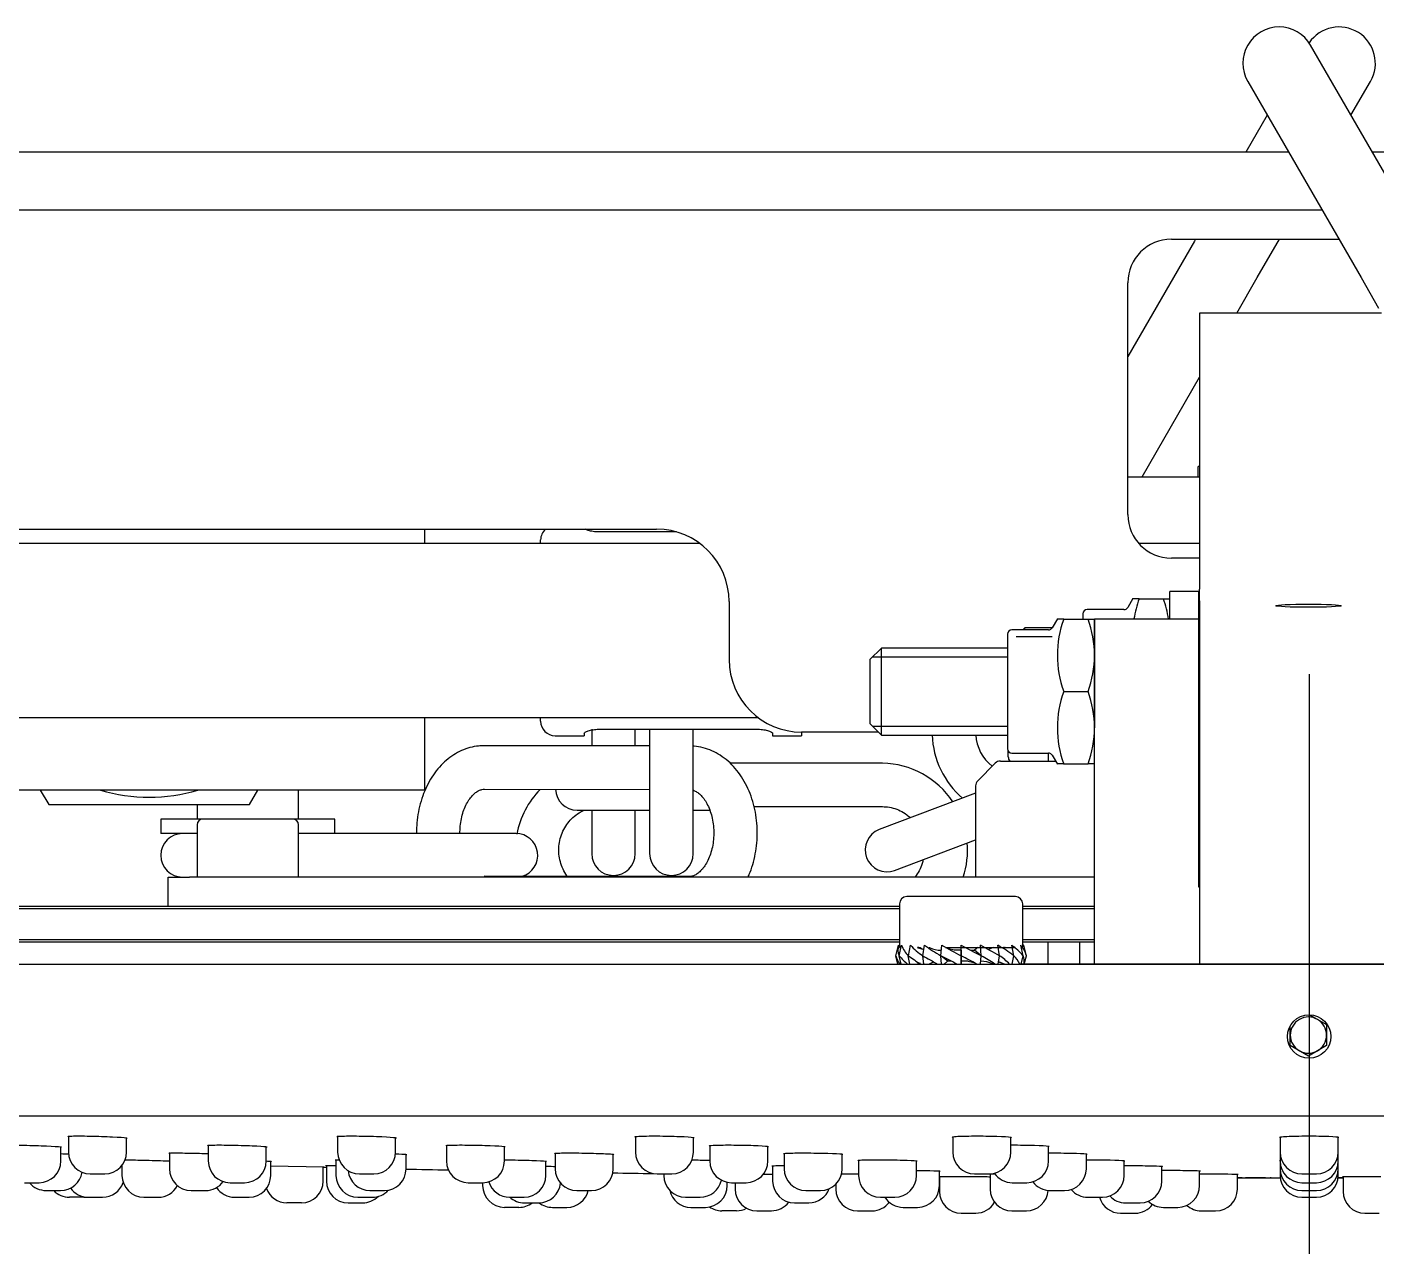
# Model space of a CAD drawing. Header units: millimetres. Extents: x -60 to 7633, y -2614 to 2146.
# Drawn here: x 6849.4 to 6942.5, y -2111.9 to -2027.3 of the extents above; entities that cross this region are included whole.
import ezdxf
from ezdxf.lldxf.tags import DXFTag

# ---------------------------------------------------------------- set-up
doc = ezdxf.new("R2010")
doc.units = ezdxf.units.MM
doc.layers.get('0').update_dxf_attribs({"color": 250})
tags = doc.linetypes.add('CENTER2', pattern=[28.575, 19.05, -3.175, 3.175, -3.175]).pattern_tags.tags
tags[10:11] = [DXFTag(74, 4), DXFTag(75, 0), DXFTag(340, '0'), DXFTag(46, 0.0), DXFTag(50, 0.0), DXFTag(44, 0.0), DXFTag(45, 0.0)]
tags[8:9] = [DXFTag(74, 4), DXFTag(75, 0), DXFTag(340, '0'), DXFTag(46, 0.0), DXFTag(50, 0.0), DXFTag(44, 0.0), DXFTag(45, 0.0)]
tags[6:7] = [DXFTag(74, 4), DXFTag(75, 0), DXFTag(340, '0'), DXFTag(46, 0.0), DXFTag(50, 0.0), DXFTag(44, 0.0), DXFTag(45, 0.0)]
tags[4:5] = [DXFTag(74, 4), DXFTag(75, 0), DXFTag(340, '0'), DXFTag(46, 0.0), DXFTag(50, 0.0), DXFTag(44, 0.0), DXFTag(45, 0.0)]

msp = doc.modelspace()

# ---------------------------------------------------------------- linework, layer by layer
at = {"linetype": 'Continuous'}
for p, q in [((6945.71, -2042.04), (6937.898, -2028.51)), ((6933.568, -2031.01), (6941.38, -2044.54)), ((6940.688, -2033.341), (6942.034, -2031.01)), ((6934.914, -2033.341), (6933.438, -2035.898)), ((6936.391, -2035.898), (6812.801, -2035.898)), ((7062.801, -2035.898), (6942.164, -2035.898)), ((6938.7, -2039.898), (6812.801, -2039.898)), ((6929.892, -2042.04), (6925.301, -2049.992)), ((6928.301, -2041.898), (6939.855, -2041.898)), ((6929.974, -2041.898), (6929.892, -2042.04)), ((6934.222, -2044.54), (6935.747, -2041.898)), ((6932.804, -2046.996), (6934.222, -2044.54)), ((6941.38, -2044.54), (6942.595, -2046.646)), ((6925.301, -2060.898), (6925.301, -2044.898)), ((6930.251, -2046.996), (6930.251, -2047.473)), ((6942.797, -2046.996), (6930.251, -2046.996)), ((6930.251, -2047.473), (6930.251, -2066.044)), ((6926.29, -2058.279), (6930.251, -2051.418)), ((6930.151, -2058.279), (6930.151, -2057.584)), ((6930.251, -2057.584), (6930.151, -2057.584)), ((6925.301, -2058.279), (6930.251, -2058.279)), ((6830.801, -2061.898), (6892.801, -2061.898)), ((6876.801, -2061.898), (6876.801, -2062.896)), ((6894.175, -2062.091), (6888.801, -2062.091)), ((6889.351, -2062.896), (6830.801, -2062.896)), ((6884.801, -2062.896), (6884.801, -2062.646)), ((6895.798, -2062.896), (6889.351, -2062.896)), ((6930.251, -2062.896), (6926.063, -2062.896)), ((6930.251, -2063.898), (6928.301, -2063.898)), ((6897.801, -2066.898), (6897.801, -2070.898)), ((6925.638, -2066.691), (6925.288, -2067.298)), ((6926.081, -2066.698), (6925.634, -2066.698)), ((6926.081, -2066.698), (6927.754, -2066.698)), ((6927.754, -2066.698), (6928.201, -2066.698)), ((6928.201, -2068.098), (6928.201, -2066.198)), ((6930.201, -2066.198), (6928.201, -2066.198)), ((6930.201, -2068.098), (6930.201, -2066.198)), ((6930.251, -2066.833), (6930.251, -2066.044)), ((6930.251, -2066.833), (6930.251, -2067.715)), ((6922.201, -2067.748), (6922.201, -2068.098)), ((6925.028, -2067.448), (6922.501, -2067.448)), ((6930.251, -2067.715), (6930.251, -2069.479)), ((6918.201, -2068.698), (6918.051, -2068.848)), ((6918.201, -2068.848), (6918.201, -2068.698)), ((6920.088, -2068.698), (6918.201, -2068.698)), ((6920.438, -2068.091), (6920.088, -2068.698)), ((6920.881, -2068.098), (6920.434, -2068.098)), ((6920.881, -2068.098), (6922.554, -2068.098)), ((6922.554, -2068.098), (6923.001, -2068.098)), ((6923.001, -2068.098), (6923.001, -2070.598)), ((6923.001, -2073.098), (6923.001, -2068.098)), ((6930.201, -2068.098), (6923.001, -2068.098)), ((6930.201, -2073.098), (6930.201, -2068.098)), ((6930.251, -2068.698), (6930.201, -2068.698)), ((6917.001, -2069.148), (6917.001, -2077.048)), ((6919.828, -2068.848), (6917.301, -2068.848)), ((6917.587, -2069.312), (6920.088, -2069.312)), ((6930.201, -2069.312), (6930.251, -2069.312)), ((6930.251, -2069.479), (6930.251, -2087.799)), ((6908.301, -2070.098), (6907.501, -2070.898)), ((6908.301, -2076.098), (6908.301, -2070.098)), ((6917.001, -2070.098), (6908.301, -2070.098)), ((6923.001, -2070.598), (6923.001, -2075.598)), ((6930.251, -2070.098), (6930.201, -2070.098)), ((6907.501, -2070.898), (6907.501, -2075.298)), ((6907.687, -2070.712), (6917.001, -2070.712)), ((6930.201, -2070.712), (6930.251, -2070.712)), ((6920.881, -2073.098), (6922.554, -2073.098)), ((6923.001, -2091.898), (6923.001, -2073.098)), ((6930.201, -2086.598), (6930.201, -2073.098)), ((6826.901, -2074.896), (6889.351, -2074.896)), ((6876.801, -2074.896), (6876.801, -2079.896)), ((6884.801, -2075.146), (6884.801, -2074.896)), ((6889.351, -2074.896), (6899.798, -2074.896)), ((6907.501, -2075.298), (6908.301, -2076.098)), ((6885.801, -2076.146), (6887.801, -2076.146)), ((6887.801, -2075.989), (6887.801, -2076.146)), ((6888.32, -2075.703), (6888.32, -2076.848)), ((6888.801, -2075.702), (6899.801, -2075.702)), ((6891.32, -2076.853), (6891.32, -2075.702)), ((6892.32, -2075.702), (6892.32, -2084.282)), ((6895.32, -2084.282), (6895.32, -2075.702)), ((6900.801, -2075.989), (6900.801, -2076.146)), ((6900.801, -2076.146), (6902.801, -2076.146)), ((6908.101, -2075.898), (6902.801, -2075.898)), ((6902.801, -2075.898), (6902.801, -2076.146)), ((6907.687, -2075.485), (6917.001, -2075.485)), ((6908.301, -2076.098), (6917.001, -2076.098)), ((6930.201, -2075.485), (6930.251, -2075.485)), ((6930.201, -2076.098), (6930.251, -2076.098)), ((6892.32, -2076.854), (6880.928, -2076.835)), ((6930.251, -2076.279), (6930.201, -2076.279)), ((6930.201, -2077.096), (6930.251, -2077.096)), ((6908.375, -2078.039), (6897.859, -2078.039)), ((6916.154, -2078.043), (6914.947, -2079.25)), ((6916.508, -2077.896), (6920.317, -2077.896)), ((6917.051, -2077.598), (6917.051, -2077.214)), ((6917.301, -2077.348), (6919.828, -2077.348)), ((6919.801, -2077.348), (6919.801, -2077.896)), ((6920.088, -2077.498), (6920.438, -2078.105)), ((6920.881, -2078.098), (6920.434, -2078.098)), ((6920.881, -2078.098), (6922.554, -2078.098)), ((6923.001, -2078.098), (6922.554, -2078.098)), ((6876.801, -2079.896), (6844.565, -2079.896)), ((6850.296, -2079.898), (6850.873, -2080.896)), ((6864.729, -2080.896), (6865.305, -2079.899)), ((6868.101, -2081.898), (6868.101, -2079.896)), ((6880.923, -2079.835), (6892.32, -2079.854)), ((6914.801, -2079.603), (6914.801, -2085.898)), ((6850.873, -2080.896), (6864.729, -2080.896)), ((6861.101, -2080.896), (6861.101, -2081.898)), ((6914.801, -2080.113), (6908.152, -2082.627)), ((6887.32, -2081.282), (6892.32, -2081.282)), ((6888.32, -2081.282), (6888.32, -2084.282)), ((6891.32, -2084.282), (6891.32, -2081.282)), ((6895.32, -2081.282), (6896.32, -2081.282)), ((6899.527, -2081.039), (6908.375, -2081.039)), ((6861.501, -2081.898), (6858.601, -2081.898)), ((6858.601, -2081.898), (6858.601, -2082.898)), ((6861.101, -2082.298), (6861.101, -2085.898)), ((6867.701, -2081.898), (6861.501, -2081.898)), ((6870.601, -2081.898), (6867.701, -2081.898)), ((6868.101, -2085.898), (6868.101, -2082.298)), ((6870.601, -2082.898), (6870.601, -2081.898)), ((6930.201, -2082.098), (6930.251, -2082.098)), ((6861.101, -2082.898), (6858.601, -2082.898)), ((6875.387, -2082.898), (6868.101, -2082.898)), ((6883.101, -2082.898), (6875.387, -2082.898)), ((6909.212, -2085.433), (6914.801, -2083.32)), ((6859.101, -2087.896), (6859.101, -2085.898)), ((6859.101, -2085.898), (6860.577, -2085.898)), ((6923.001, -2085.898), (6860.577, -2085.898)), ((6895.055, -2085.859), (6880.913, -2085.835)), ((6917.551, -2087.248), (6910.051, -2087.248)), ((6930.251, -2086.598), (6930.201, -2086.598)), ((6909.551, -2088.096), (6847.116, -2088.096)), ((6847.153, -2087.896), (6909.551, -2087.896)), ((6909.551, -2087.748), (6909.551, -2090.748)), ((6918.051, -2090.748), (6918.051, -2087.748)), ((6918.051, -2087.896), (6923.001, -2087.896)), ((6923.001, -2088.096), (6918.051, -2088.096)), ((6930.251, -2087.799), (6930.251, -2091.898)), ((6846.34, -2090.196), (6909.551, -2090.196)), ((6918.051, -2090.196), (6923.001, -2090.196)), ((6909.551, -2090.396), (6846.214, -2090.396)), ((6909.301, -2091.323), (6909.483, -2090.596)), ((6909.483, -2090.596), (6909.551, -2090.614)), ((6909.521, -2091.323), (6909.694, -2090.596)), ((6909.551, -2090.748), (6909.658, -2090.748)), ((6910.16, -2091.323), (6910.308, -2090.596)), ((6910.237, -2090.748), (6910.274, -2090.759)), ((6910.769, -2090.748), (6911.219, -2090.897)), ((6911.156, -2091.323), (6911.263, -2090.596)), ((6911.598, -2090.748), (6911.63, -2090.763)), ((6912.41, -2091.323), (6912.467, -2090.596)), ((6912.724, -2090.748), (6917.549, -2090.748)), ((6913.322, -2090.948), (6912.923, -2090.858)), ((6913.796, -2090.948), (6913.315, -2090.948)), ((6913.793, -2091.323), (6913.796, -2090.948)), ((6913.801, -2090.948), (6913.796, -2090.948)), ((6913.796, -2090.948), (6913.796, -2091.698)), ((6913.801, -2091.323), (6913.801, -2090.596)), ((6914.467, -2090.948), (6914.723, -2090.948)), ((6915.184, -2091.323), (6914.723, -2090.948)), ((6914.728, -2090.948), (6914.723, -2090.948)), ((6914.959, -2090.748), (6914.728, -2090.948)), ((6914.728, -2090.948), (6914.728, -2090.952)), ((6915.191, -2091.323), (6915.135, -2090.596)), ((6916.004, -2090.748), (6915.682, -2090.895)), ((6916.446, -2091.323), (6916.339, -2090.596)), ((6916.833, -2090.748), (6916.669, -2090.803)), ((6917.441, -2091.323), (6917.294, -2090.596)), ((6918.081, -2091.323), (6917.908, -2090.596)), ((6923.001, -2090.396), (6918.051, -2090.396)), ((6918.119, -2090.596), (6918.051, -2090.614)), ((6918.301, -2091.323), (6918.119, -2090.596)), ((6919.814, -2091.898), (6919.814, -2090.396)), ((6921.966, -2090.396), (6921.966, -2091.898)), ((6710.801, -2091.898), (7164.801, -2091.898)), ((6909.445, -2091.898), (6909.301, -2091.323)), ((6909.656, -2091.898), (6909.519, -2091.323)), ((6909.519, -2091.323), (6909.521, -2091.323)), ((6910.156, -2091.323), (6910.161, -2091.322)), ((6910.272, -2091.898), (6910.156, -2091.323)), ((6910.93, -2091.844), (6910.765, -2091.898)), ((6910.968, -2091.834), (6910.773, -2091.898)), ((6911.15, -2091.323), (6911.156, -2091.32)), ((6911.234, -2091.898), (6911.15, -2091.323)), ((6911.915, -2091.752), (6911.593, -2091.898)), ((6912.403, -2091.323), (6912.411, -2091.317)), ((6912.448, -2091.898), (6912.403, -2091.323)), ((6912.874, -2091.698), (6912.41, -2091.323)), ((6912.869, -2091.698), (6912.637, -2091.898)), ((6912.869, -2091.694), (6912.869, -2091.698)), ((6912.874, -2091.698), (6912.869, -2091.698)), ((6913.098, -2091.698), (6912.874, -2091.698)), ((6913.793, -2091.898), (6913.793, -2091.323)), ((6913.796, -2091.698), (6913.794, -2091.898)), ((6913.801, -2091.698), (6913.796, -2091.698)), ((6913.801, -2091.698), (6913.801, -2091.323)), ((6914.282, -2091.698), (6913.801, -2091.698)), ((6914.275, -2091.698), (6914.669, -2091.788)), ((6915.14, -2091.898), (6915.184, -2091.323)), ((6915.184, -2091.33), (6915.191, -2091.323)), ((6915.967, -2091.884), (6915.998, -2091.898)), ((6916.355, -2091.898), (6916.44, -2091.323)), ((6916.377, -2091.749), (6916.829, -2091.898)), ((6916.439, -2091.326), (6916.446, -2091.323)), ((6917.321, -2091.898), (6917.437, -2091.323)), ((6917.323, -2091.887), (6917.363, -2091.898)), ((6917.437, -2091.325), (6917.441, -2091.323)), ((6917.942, -2091.898), (6918.078, -2091.323)), ((6918.078, -2091.324), (6918.081, -2091.323)), ((6918.157, -2091.898), (6918.301, -2091.323)), ((6937.838, -2095.405), (6939.001, -2096.077)), ((6936.501, -2097.52), (6936.501, -2096.184)), ((6939.001, -2096.077), (6939.001, -2097.52)), ((6937.751, -2098.242), (6936.501, -2097.52)), ((6939.001, -2097.52), (6937.751, -2098.242)), ((7164.801, -2102.398), (6710.801, -2102.398)), ((6852.239, -2103.754), (6852.239, -2104.867)), ((6856.239, -2104.867), (6856.239, -2103.924)), ((6870.801, -2103.754), (6870.801, -2104.867)), ((6874.801, -2104.867), (6874.801, -2103.912)), ((6891.338, -2103.834), (6891.338, -2104.867)), ((6895.338, -2104.867), (6895.338, -2103.898)), ((6913.227, -2103.848), (6913.227, -2104.867)), ((6917.227, -2104.867), (6917.227, -2103.883)), ((6935.801, -2103.863), (6935.801, -2104.867)), ((6939.801, -2104.867), (6939.801, -2103.849)), ((6851.706, -2105.48), (6851.706, -2104.54)), ((6859.196, -2104.905), (6859.196, -2106.018)), ((6861.88, -2104.367), (6861.88, -2105.48)), ((6865.88, -2105.48), (6865.88, -2104.531)), ((6875.522, -2106.018), (6875.522, -2105.062)), ((6878.301, -2104.438), (6878.301, -2105.48)), ((6882.301, -2105.48), (6882.301, -2104.519)), ((6885.801, -2104.979), (6885.801, -2106.018)), ((6889.801, -2106.018), (6889.801, -2105.052)), ((6896.469, -2104.449), (6896.469, -2105.48)), ((6900.469, -2105.48), (6900.469, -2104.507)), ((6901.599, -2104.99), (6901.599, -2106.018)), ((6905.599, -2106.018), (6905.599, -2105.041)), ((6919.831, -2105.48), (6919.831, -2104.494)), ((6922.436, -2106.018), (6922.436, -2105.03)), ((6935.801, -2104.867), (6935.801, -2105.48)), ((6939.801, -2105.48), (6939.801, -2104.867)), ((6855.927, -2105.782), (6855.927, -2106.481)), ((6869.85, -2105.916), (6866.167, -2105.83)), ((6866.189, -2106.481), (6866.189, -2105.531)), ((6869.801, -2106.869), (6869.801, -2105.915)), ((6870.022, -2105.826), (6870.022, -2106.869)), ((6870.687, -2105.438), (6870.687, -2106.481)), ((6885.164, -2106.481), (6885.164, -2105.518)), ((6900.801, -2105.846), (6900.801, -2106.869)), ((6906.729, -2105.462), (6906.729, -2106.481)), ((6910.729, -2106.481), (6910.729, -2105.501)), ((6925.041, -2106.481), (6925.041, -2105.491)), ((6927.646, -2106.869), (6927.646, -2105.877)), ((6935.801, -2105.48), (6935.801, -2106.018)), ((6935.801, -2106.018), (6935.801, -2106.481)), ((6939.801, -2106.018), (6939.801, -2105.48)), ((6939.801, -2106.481), (6939.801, -2106.018)), ((6853.739, -2106.367), (6854.739, -2106.367)), ((6872.301, -2106.367), (6873.301, -2106.367)), ((6892.838, -2106.367), (6893.838, -2106.367)), ((6893.301, -2106.367), (6893.301, -2106.481)), ((6897.668, -2107.181), (6897.668, -2106.95)), ((6912.301, -2107.181), (6912.301, -2106.2)), ((6912.309, -2106.564), (6912.309, -2107.582)), ((6914.727, -2106.367), (6915.727, -2106.367)), ((6915.801, -2106.409), (6915.801, -2107.419)), ((6930.25, -2107.181), (6930.25, -2106.188)), ((6932.831, -2106.643), (6932.923, -2106.643)), ((6932.855, -2107.419), (6932.855, -2106.423)), ((6932.855, -2106.642), (6935.81, -2106.642)), ((6932.926, -2106.644), (6932.855, -2106.644)), ((6932.923, -2106.643), (6933.008, -2106.644)), ((6932.926, -2106.644), (6932.926, -2106.643)), ((6933.028, -2106.645), (6932.926, -2106.644)), ((6933.008, -2106.644), (6933.148, -2106.644)), ((6933.028, -2106.645), (6933.028, -2106.644)), ((6933.116, -2106.645), (6933.028, -2106.645)), ((6933.116, -2106.645), (6933.116, -2106.644)), ((6933.192, -2106.645), (6933.116, -2106.645)), ((6933.148, -2106.644), (6933.268, -2106.645)), ((6933.192, -2106.645), (6933.192, -2106.644)), ((6933.268, -2106.645), (6933.37, -2106.645)), ((6933.304, -2106.646), (6933.304, -2106.645)), ((6933.369, -2106.643), (6933.369, -2106.642)), ((6933.37, -2106.645), (6933.458, -2106.646)), ((6933.493, -2106.642), (6933.422, -2106.642)), ((6933.458, -2106.646), (6933.534, -2106.646)), ((6933.708, -2106.643), (6933.493, -2106.642)), ((6933.57, -2106.643), (6933.57, -2106.642)), ((6933.909, -2106.644), (6933.708, -2106.643)), ((6933.753, -2106.644), (6933.753, -2106.643)), ((6934.093, -2106.644), (6933.909, -2106.644)), ((6933.916, -2106.645), (6933.916, -2106.644)), ((6934.056, -2106.646), (6934.056, -2106.644)), ((6934.256, -2106.645), (6934.093, -2106.644)), ((6934.175, -2106.646), (6934.175, -2106.645)), ((6934.396, -2106.646), (6934.256, -2106.645)), ((6934.276, -2106.647), (6934.276, -2106.645)), ((6934.364, -2106.647), (6934.364, -2106.646)), ((6934.364, -2106.647), (6934.441, -2106.647)), ((6934.516, -2106.646), (6934.396, -2106.646)), ((6934.441, -2106.647), (6934.441, -2106.646)), ((6934.618, -2106.647), (6934.516, -2106.646)), ((6934.552, -2106.648), (6934.552, -2106.647)), ((6934.706, -2106.647), (6934.618, -2106.647)), ((6934.656, -2106.648), (6934.656, -2106.647)), ((6934.783, -2106.648), (6934.706, -2106.647)), ((6934.767, -2106.649), (6934.767, -2106.648)), ((6935.188, -2106.649), (6935.111, -2106.649)), ((6937.301, -2106.367), (6938.301, -2106.367)), ((6939.772, -2106.65), (6940.1, -2106.65)), ((6939.792, -2106.642), (6940.142, -2106.642)), ((6940.142, -2106.586), (6940.142, -2107.582)), ((6849.206, -2106.98), (6850.206, -2106.98)), ((6850.698, -2107.518), (6851.698, -2107.518)), ((6860.696, -2107.518), (6861.696, -2107.518)), ((6863.38, -2106.98), (6864.38, -2106.98)), ((6873.022, -2107.518), (6874.022, -2107.518)), ((6879.801, -2106.98), (6880.801, -2106.98)), ((6880.801, -2106.98), (6880.801, -2107.181)), ((6887.301, -2107.518), (6888.301, -2107.518)), ((6897.969, -2106.98), (6898.969, -2106.98)), ((6898.213, -2106.98), (6898.213, -2107.419)), ((6903.099, -2107.518), (6904.099, -2107.518)), ((6905.159, -2107.079), (6905.159, -2107.419)), ((6917.331, -2106.98), (6918.331, -2106.98)), ((6919.936, -2107.518), (6920.936, -2107.518)), ((6937.301, -2106.98), (6938.301, -2106.98)), ((6937.301, -2107.518), (6938.301, -2107.518)), ((6853.301, -2107.981), (6852.301, -2107.981)), ((6853.592, -2107.981), (6854.592, -2107.981)), ((6857.427, -2107.981), (6858.427, -2107.981)), ((6863.689, -2107.981), (6864.689, -2107.981)), ((6868.301, -2108.369), (6867.301, -2108.369)), ((6871.522, -2108.369), (6872.522, -2108.369)), ((6872.187, -2107.981), (6873.187, -2107.981)), ((6883.301, -2108.681), (6882.301, -2108.681)), ((6882.664, -2107.981), (6883.664, -2107.981)), ((6883.678, -2108.369), (6884.678, -2108.369)), ((6885.618, -2108.681), (6886.618, -2108.681)), ((6894.801, -2107.981), (6895.801, -2107.981)), ((6895.168, -2108.681), (6896.168, -2108.681)), ((6902.301, -2108.369), (6903.301, -2108.369)), ((6908.229, -2107.981), (6909.229, -2107.981)), ((6909.801, -2108.681), (6910.801, -2108.681)), ((6922.541, -2107.981), (6923.541, -2107.981)), ((6925.146, -2108.369), (6926.146, -2108.369)), ((6927.75, -2108.681), (6928.75, -2108.681)), ((6937.301, -2107.981), (6938.301, -2107.981)), ((6898.301, -2108.919), (6897.301, -2108.919)), ((6899.713, -2108.919), (6900.713, -2108.919)), ((6906.659, -2108.919), (6907.659, -2108.919)), ((6913.809, -2109.082), (6914.809, -2109.082)), ((6917.301, -2108.919), (6918.301, -2108.919)), ((6924.801, -2109.082), (6925.801, -2109.082)), ((6930.355, -2108.919), (6931.355, -2108.919)), ((6941.642, -2109.082), (6942.642, -2109.082))]:
    msp.add_line(p, q, dxfattribs=at)
at = {"linetype": 'CENTER2'}
for p, q in [((6937.801, -2071.898), (6937.801, -2111.898)), ((6957.801, -2091.898), (6917.801, -2091.898))]:
    msp.add_line(p, q, dxfattribs=at)
at = {"linetype": 'Continuous'}
msp.add_circle((6937.801, -2096.898), 1.5, dxfattribs=at)
for centre, radius, start, end in [((6935.733, -2029.76), 2.5, 30, 210), ((6939.869, -2029.76), 2.5, 330, 145.79651), ((6928.301, -2044.898), 3, 90, 180), ((6928.301, -2060.898), 3, 180, 270), ((6885.801, -2062.646), 1, 131.58762, 180), ((6892.801, -2066.898), 5, 0, 90), ((6932.902, -2069.198), 7.266, 159.87375, 171.27047), ((6920.488, -2069.286), 7.713, 8.87377, 19.60341), ((6922.501, -2067.748), 0.3, 90, 180), ((6925.028, -2067.148), 0.3, 270, 330), ((6919.828, -2068.548), 0.3, 270, 330), ((6927.734, -2070.598), 7.296, 159.96018, 200.03982), ((6915.171, -2070.707), 7.831, 0.79651, 19.45965), ((6917.301, -2069.148), 0.3, 90, 180), ((6915.177, -2070.491), 7.825, 340.53315, 359.21069), ((6902.801, -2070.898), 5, 180, 270), ((6927.702, -2075.598), 7.266, 159.87375, 200.12625), ((6915.288, -2075.686), 7.713, 0.65275, 19.60341), ((6885.801, -2075.146), 1, 180, 270), ((6917.801, -2075.898), 6, 181.91021, 229.40958), ((6917.801, -2075.898), 3, 183.82255, 231.74011), ((6915.131, -2075.482), 7.871, 340.58834, 359.1555), ((6917.301, -2077.048), 0.3, 180, 270), ((6908.243, -2084.039), 6.001, 33.70715, 88.73326), ((6916.508, -2078.396), 0.5, 90, 135), ((6917.551, -2077.598), 0.5, 180, 216.5756), ((6919.828, -2077.648), 0.3, 30, 90), ((6857.801, -2068.896), 11.5, 253.04257, 286.95743), ((6889.062, -2084.039), 6.001, 135.79692, 169.37643), ((6887.32, -2079.782), 1.5, 182.33061, 270), ((6915.301, -2079.603), 0.5, 135, 180), ((6896.32, -2079.782), 1.5, 270, 275.46474), ((6861.501, -2082.298), 0.4, 90, 180), ((6867.701, -2082.298), 0.4, 0, 90), ((6908.682, -2084.03), 1.5, 110.70904, 290.70904), ((6860.101, -2084.398), 1.5, 90, 270), ((6883.101, -2084.398), 1.5, 286.09516, 90), ((6908.243, -2084.039), 6.001, 341.96049, 4.77039), ((6889.82, -2084.282), 1.5, 180, 0), ((6893.82, -2084.282), 1.5, 180, 0), ((6910.051, -2087.748), 0.5, 90, 180), ((6917.551, -2087.748), 0.5, 0, 90), ((6910.681, -2090.901), 1.237, 165.69473, 199.9583), ((6911.615, -2089.887), 2.048, 200.2442, 224.535), ((6913.936, -2087.248), 4.937, 222.69849, 235.64033), ((6910.801, -2091.248), 0.5, 50.04645, 90), ((6911.675, -2089.018), 1.93, 248.42972, 256.30829), ((6917.991, -2081.311), 11.466, 234.07235, 240.83462), ((6912.465, -2088.98), 1.969, 244.91957, 268.98317), ((6925.838, -2067.792), 26.435, 239.6149, 242.89456), ((6964.801, -1995.328), 108.06, 241.83827, 242.66691), ((6892.547, -2132.621), 47.711, 59.94829, 61.74194), ((6909.172, -2102.601), 13.982, 53.76548, 59.16469), ((6916.801, -2091.248), 0.5, 90, 109.89541), ((6914.256, -2094.655), 5.07, 41.07897, 53.18723), ((6916.443, -2091.858), 1.934, 16.04042, 40.7379), ((6911.152, -2090.797), 1.925, 195.85753, 214.91624), ((6913.328, -2088.017), 5.042, 220.98038, 230.35212), ((6918.387, -2080.117), 13.901, 233.71701, 237.9383), ((6934.848, -2050.411), 47.277, 239.92539, 241.34618), ((6862.057, -2188.714), 109.638, 62.01307, 62.65983), ((6901.696, -2114.977), 26.571, 60.29332, 62.89929), ((6915.132, -2093.665), 1.967, 64.88185, 88.9744), ((6909.582, -2101.383), 11.518, 55.43075, 60.8534), ((6915.923, -2093.63), 1.932, 68.42362, 76.39151), ((6913.649, -2095.421), 4.962, 45.22784, 55.68137), ((6909.215, -2080.117), 13.901, 302.0617, 302.48456), ((6915.977, -2092.768), 2.057, 25.01179, 44.62432), ((6916.919, -2091.749), 1.237, 353.11566, 20.14518), ((6937.751, -2096.798), 1.25, 120, 180), ((6937.751, -2096.798), 1.25, 60, 120), ((6937.751, -2096.798), 1.25, 0, 60), ((6937.751, -2096.798), 1.25, 180, 240), ((6937.751, -2096.798), 1.25, 300, 0), ((6937.751, -2096.798), 1.25, 240, 300), ((6853.739, -2104.867), 1.5, 180, 270), ((6854.739, -2104.867), 1.5, 270, 0), ((6872.301, -2104.867), 1.5, 180, 270), ((6873.301, -2104.867), 1.5, 270, 0), ((6892.838, -2104.867), 1.5, 180, 270), ((6893.838, -2104.867), 1.5, 270, 0), ((6914.727, -2104.867), 1.5, 180, 270), ((6915.727, -2104.867), 1.5, 270, 0), ((6937.301, -2104.867), 1.5, 180, 270), ((6938.301, -2104.867), 1.5, 270, 0), ((6850.206, -2105.48), 1.5, 270, 0), ((6860.696, -2106.018), 1.5, 180, 270), ((6863.38, -2105.48), 1.5, 180, 270), ((6864.38, -2105.48), 1.5, 270, 0), ((6937.801, 893.314), 3000, 268.70185, 268.705416), ((6874.022, -2106.018), 1.5, 270, 0), ((6937.801, 893.314), 3000, 268.810475, 268.86611), ((6879.801, -2105.48), 1.5, 180, 270), ((6880.801, -2105.48), 1.5, 270, 0), ((6887.301, -2106.018), 1.5, 180, 270), ((6888.301, -2106.018), 1.5, 270, 0), ((6897.969, -2105.48), 1.5, 180, 270), ((6898.969, -2105.48), 1.5, 270, 0), ((6903.099, -2106.018), 1.5, 180, 270), ((6904.099, -2106.018), 1.5, 270, 0), ((6918.331, -2105.48), 1.5, 270, 0), ((6920.936, -2106.018), 1.5, 270, 0), ((6937.301, -2105.48), 1.5, 180, 270), ((6937.301, -2106.018), 1.5, 180, 270), ((6938.301, -2105.48), 1.5, 270, 0), ((6938.301, -2106.018), 1.5, 270, 0), ((6851.698, -2106.018), 1.5, 270, 350.78148), ((6854.592, -2106.481), 1.5, 270, 340.89647), ((6857.427, -2106.481), 1.5, 180, 270), ((6861.696, -2106.018), 1.5, 270, 323.8265), ((6864.689, -2106.481), 1.5, 270, 0), ((6868.301, -2106.869), 1.5, 270, 0), ((6871.522, -2106.869), 1.5, 180, 270), ((6872.187, -2106.481), 1.5, 180, 270), ((6873.022, -2106.018), 1.5, 185.13296, 270), ((6882.664, -2106.481), 1.5, 196.92084, 270), ((6883.664, -2106.481), 1.5, 270, 0), ((6937.801, 893.314), 3000, 269.082712, 269.136429), ((6894.801, -2106.481), 1.5, 180, 270), ((6895.801, -2106.481), 1.5, 270, 347.52778), ((6902.301, -2106.869), 1.5, 180, 270), ((6908.229, -2106.481), 1.5, 180, 270), ((6909.229, -2106.481), 1.5, 270, 0), ((6917.331, -2105.48), 1.5, 214.75699, 270), ((6919.936, -2106.018), 1.5, 217.11654, 270), ((6923.541, -2106.481), 1.5, 270, 0), ((6926.146, -2106.869), 1.5, 270, 0), ((6937.801, -106.651), 2000, 269.858309, 269.872955), ((6933.569, -2017.381), 89.265, 269.75823, 269.82981), ((6933.536, -2029.954), 76.692, 269.8264, 269.87296), ((6933.94, -2017.924), 88.723, 269.73835, 269.81063), ((6933.907, -2029.924), 76.723, 269.80509, 269.88322), ((6937.801, -106.651), 2000, 269.884012, 269.913053), ((6934.91, -2017.383), 89.266, 269.69847, 269.77005), ((6934.875, -2029.956), 76.693, 269.75877, 269.83639), ((6934.899, -2018.773), 87.876, 269.84143, 269.91361), ((6935.281, -2017.925), 88.724, 269.67829, 269.75057), ((6935.246, -2029.925), 76.724, 269.73749, 269.81561), ((6935.273, -2017.841), 88.809, 269.82326, 269.89551), ((6937.801, -106.651), 2000, 269.924432, 269.942978), ((6934.808, -1796.164), 310.484, 270.11476, 270.185), ((6937.206, -1606.674), 499.977, 269.79641, 269.84005), ((6937.301, -2106.481), 1.5, 180, 270), ((6938.301, -2106.481), 1.5, 270, 0), ((6940.08, -2712.078), 605.43, 89.993589, 90.028195), ((6937.801, -106.651), 2000, 270.057022, 270.060214), ((6940.002, -2075.269), 31.381, 270.02788, 270.17761), ((6850.698, -2106.018), 1.5, 219.88551, 270), ((6852.301, -2106.481), 1.5, 223.73822, 270), ((6853.592, -2106.481), 1.5, 215.73095, 270), ((6858.427, -2106.481), 1.5, 270, 332.06874), ((6863.689, -2106.481), 1.5, 213.93458, 270), ((6867.301, -2106.869), 1.5, 199.8808, 270), ((6873.187, -2106.481), 1.5, 270, 317.56248), ((6882.301, -2107.181), 1.5, 180, 270), ((6884.678, -2106.869), 1.5, 270, 354.78087), ((6886.618, -2107.181), 1.5, 270, 347.03644), ((6895.168, -2107.181), 1.5, 192.39446, 270), ((6896.168, -2107.181), 1.5, 270, 0), ((6899.713, -2107.419), 1.5, 180, 270), ((6903.301, -2106.869), 1.5, 270, 339.71481), ((6906.659, -2107.419), 1.5, 180, 270), ((6910.801, -2107.181), 1.5, 270, 0), ((6913.809, -2107.582), 1.5, 180, 270), ((6917.301, -2107.419), 1.5, 180, 270), ((6918.301, -2107.419), 1.5, 270, 356.46518), ((6922.541, -2106.481), 1.5, 220.07801, 270), ((6925.146, -2106.869), 1.5, 223.02535, 270), ((6928.75, -2107.181), 1.5, 270, 0), ((6931.355, -2107.419), 1.5, 270, 0), ((6941.642, -2107.582), 1.5, 180, 270), ((6853.301, -2106.481), 1.5, 270, 275.57299), ((6872.522, -2106.869), 1.5, 270, 315.12547), ((6883.678, -2106.869), 1.5, 227.8551, 270), ((6883.301, -2107.181), 1.5, 270, 307.67254), ((6885.618, -2107.181), 1.5, 232.31637, 270), ((6897.301, -2107.419), 1.5, 235.46072, 270), ((6898.301, -2107.419), 1.5, 270, 298.08397), ((6900.713, -2107.419), 1.5, 270, 323.18361), ((6907.659, -2107.419), 1.5, 270, 322.24649), ((6909.801, -2107.181), 1.5, 212.20613, 270), ((6914.809, -2107.582), 1.5, 270, 330.09284), ((6924.801, -2107.582), 1.5, 195.43468, 270), ((6925.801, -2107.582), 1.5, 270, 323.15769), ((6927.75, -2107.181), 1.5, 225.9499, 270), ((6930.355, -2107.419), 1.5, 228.84195, 270)]:
    msp.add_arc(centre, radius, start, end, dxfattribs=at)
msp.add_ellipse((6937.751, -2067.179), major_axis=(2.25, 0), ratio=0.048135, dxfattribs=at)
for points, knots in [([(6888.801, -2062.091), (6888.666, -2062.091), (6888.534, -2062.081), (6888.291, -2062.044), (6888.18, -2062.018), (6888.002, -2061.961), (6887.931, -2061.929), (6887.882, -2061.898)], [0, 0, 0, 0, 0.25, 0.25, 0.5, 0.5, 0.7405237, 0.7405237, 0.7405237, 0.7405237]), ([(6887.801, -2075.989), (6887.801, -2075.962), (6887.827, -2075.931), (6887.925, -2075.866), (6887.998, -2075.833), (6888.18, -2075.774), (6888.291, -2075.748), (6888.533, -2075.712), (6888.666, -2075.702), (6888.801, -2075.702)], [0, 0, 0, 0, 0.25, 0.25, 0.5, 0.5, 0.75, 0.75, 1, 1, 1, 1]), ([(6899.801, -2075.702), (6899.936, -2075.702), (6900.068, -2075.712), (6900.311, -2075.748), (6900.422, -2075.774), (6900.604, -2075.833), (6900.677, -2075.866), (6900.775, -2075.93), (6900.801, -2075.962), (6900.801, -2075.989)], [0, 0, 0, 0, 0.25, 0.25, 0.5, 0.5, 0.75, 0.75, 1, 1, 1, 1]), ([(6880.928, -2076.835), (6880.778, -2076.839), (6880.462, -2076.85), (6879.916, -2076.955), (6879.343, -2077.162), (6878.794, -2077.458), (6878.282, -2077.84), (6877.812, -2078.304), (6877.39, -2078.843), (6877.024, -2079.451), (6876.721, -2080.118), (6876.487, -2080.831), (6876.326, -2081.578), (6876.247, -2082.272), (6876.235, -2082.715), (6876.236, -2082.898)], [0, 0, 0, 0, 0.0262394, 0.0648682, 0.1034916, 0.1424337, 0.1819578, 0.2222098, 0.2631935, 0.3047853, 0.346794, 0.3890346, 0.4313635, 0.4737263, 0.5039091, 0.5039091, 0.5039091, 0.5039091]), ([(6899.104, -2085.904), (6899.154, -2085.795), (6899.297, -2085.456), (6899.491, -2084.863), (6899.653, -2084.116), (6899.74, -2083.348), (6899.75, -2082.571), (6899.684, -2081.798), (6899.541, -2081.039), (6899.323, -2080.308), (6899.031, -2079.615), (6898.667, -2078.974), (6898.236, -2078.397), (6897.744, -2077.897), (6897.201, -2077.486), (6896.618, -2077.173), (6896.017, -2076.964), (6895.566, -2076.886), (6895.344, -2076.87), (6895.32, -2076.868)], [0.3261078, 0.3261078, 0.3261078, 0.3261078, 0.346794, 0.3890346, 0.4313635, 0.4737263, 0.5161294, 0.5586069, 0.6011907, 0.6439203, 0.6868156, 0.7298437, 0.7728537, 0.815616, 0.85784, 0.8992671, 0.9397756, 0.9794263, 0.9842132, 0.9842132, 0.9842132, 0.9842132]), ([(6879.237, -2082.898), (6879.235, -2082.729), (6879.249, -2082.38), (6879.326, -2081.866), (6879.459, -2081.376), (6879.638, -2080.939), (6879.85, -2080.568), (6880.083, -2080.272), (6880.32, -2080.057), (6880.546, -2079.918), (6880.749, -2079.847), (6880.86, -2079.838), (6880.923, -2079.835)], [0.4937534, 0.4937534, 0.4937534, 0.4937534, 0.5417305, 0.5925353, 0.6430585, 0.6931997, 0.7429691, 0.7925843, 0.842446, 0.8934985, 0.9476514, 1, 1, 1, 1]), ([(6895.318, -2079.902), (6895.333, -2079.907), (6895.415, -2079.936), (6895.571, -2080.015), (6895.807, -2080.2), (6896.046, -2080.468), (6896.273, -2080.822), (6896.466, -2081.241), (6896.615, -2081.715), (6896.712, -2082.229), (6896.751, -2082.765), (6896.731, -2083.305), (6896.652, -2083.829), (6896.52, -2084.318), (6896.341, -2084.755), (6896.128, -2085.127), (6895.896, -2085.422), (6895.659, -2085.638), (6895.433, -2085.776), (6895.23, -2085.848), (6895.119, -2085.856), (6895.055, -2085.859)], [0.0725815, 0.0725815, 0.0725815, 0.0725815, 0.0844571, 0.1367667, 0.1858188, 0.2379468, 0.2886303, 0.338991, 0.389398, 0.4400173, 0.4908334, 0.5417305, 0.5925353, 0.6430585, 0.6931997, 0.7429691, 0.7925843, 0.842446, 0.8934985, 0.9476514, 1, 1, 1, 1]), ([(6886.639, -2085.852), (6886.603, -2085.803), (6886.469, -2085.605), (6886.275, -2085.233), (6886.112, -2084.716), (6886.042, -2084.178), (6886.064, -2083.637), (6886.179, -2083.11), (6886.382, -2082.613), (6886.667, -2082.162), (6887.023, -2081.772), (6887.412, -2081.475), (6887.685, -2081.33), (6887.811, -2081.275)], [0.2950822, 0.2950822, 0.2950822, 0.2950822, 0.3146109, 0.3717835, 0.4287026, 0.485436, 0.5420591, 0.5986449, 0.6552555, 0.7119749, 0.7688856, 0.8260624, 0.8715327, 0.8715327, 0.8715327, 0.8715327]), ([(6908.375, -2081.039), (6908.456, -2081.04), (6908.687, -2081.047), (6909.115, -2081.122), (6909.603, -2081.308), (6909.999, -2081.549), (6910.219, -2081.734), (6910.299, -2081.809)], [0, 0, 0, 0, 0.0246358, 0.0829406, 0.1412405, 0.1993344, 0.2350497, 0.2350497, 0.2350497, 0.2350497]), ([(6911.181, -2084.696), (6911.162, -2084.786), (6911.093, -2085.048), (6910.924, -2085.462), (6910.736, -2085.76), (6910.631, -2085.899)], [0.5695921, 0.5695921, 0.5695921, 0.5695921, 0.5986449, 0.6552555, 0.711231, 0.711231, 0.711231, 0.711231]), ([(6856.222, -2103.905), (6856.086, -2103.884), (6855.738, -2103.859), (6854.815, -2103.816), (6854.242, -2103.797), (6853.206, -2103.777), (6852.745, -2103.776), (6852.286, -2103.789), (6852.191, -2103.798), (6852.19, -2103.81)], [0, 0, 0, 0, 0.125, 0.125, 0.25, 0.25, 0.375, 0.375, 0.4594278, 0.4594278, 0.4594278, 0.4594278]), ([(6874.785, -2103.891), (6874.649, -2103.868), (6874.301, -2103.844), (6873.379, -2103.803), (6872.805, -2103.788), (6871.77, -2103.775), (6871.309, -2103.778), (6870.848, -2103.798), (6870.753, -2103.809), (6870.752, -2103.823)], [0, 0, 0, 0, 0.125, 0.125, 0.25, 0.25, 0.375, 0.375, 0.4595455, 0.4595455, 0.4595455, 0.4595455]), ([(6895.323, -2103.876), (6895.187, -2103.852), (6894.839, -2103.829), (6893.918, -2103.793), (6893.344, -2103.781), (6892.308, -2103.777), (6891.847, -2103.784), (6891.386, -2103.809), (6891.29, -2103.822), (6891.29, -2103.837)], [0, 0, 0, 0, 0.125, 0.125, 0.25, 0.25, 0.375, 0.375, 0.4596328, 0.4596328, 0.4596328, 0.4596328]), ([(6917.211, -2103.86), (6917.076, -2103.837), (6916.728, -2103.815), (6915.806, -2103.785), (6915.232, -2103.777), (6914.196, -2103.78), (6913.735, -2103.792), (6913.274, -2103.822), (6913.179, -2103.836), (6913.178, -2103.852)], [0, 0, 0, 0, 0.125, 0.125, 0.25, 0.25, 0.375, 0.375, 0.4596745, 0.4596745, 0.4596745, 0.4596745]), ([(6939.786, -2103.845), (6939.65, -2103.822), (6939.302, -2103.802), (6938.38, -2103.779), (6937.806, -2103.775), (6936.77, -2103.787), (6936.31, -2103.802), (6935.849, -2103.836), (6935.753, -2103.852), (6935.752, -2103.867)], [0, 0, 0, 0, 0.125, 0.125, 0.25, 0.25, 0.375, 0.375, 0.4596814, 0.4596814, 0.4596814, 0.4596814]), ([(6851.684, -2104.525), (6851.542, -2104.508), (6851.188, -2104.487), (6850.26, -2104.446), (6849.685, -2104.427), (6848.653, -2104.404), (6848.196, -2104.399), (6847.749, -2104.405), (6847.658, -2104.411), (6847.657, -2104.42)], [0, 0, 0, 0, 0.125, 0.125, 0.25, 0.25, 0.375, 0.375, 0.4576639, 0.4576639, 0.4576639, 0.4576639]), ([(6852.275, -2105.02), (6852.252, -2105.019), (6852.23, -2105.018), (6852.051, -2105.012), (6851.882, -2105.006), (6851.708, -2105)], [0.11888289, 0.11888289, 0.11888289, 0.11888289, 0.125, 0.125, 0.16692255, 0.16692255, 0.16692255, 0.16692255]), ([(6861.885, -2104.994), (6861.49, -2104.981), (6861.05, -2104.97), (6860.131, -2104.952), (6859.677, -2104.948), (6859.237, -2104.953), (6859.149, -2104.958), (6859.148, -2104.966)], [0.1521559, 0.1521559, 0.1521559, 0.1521559, 0.25, 0.25, 0.375, 0.375, 0.4565814, 0.4565814, 0.4565814, 0.4565814]), ([(6865.858, -2104.513), (6865.716, -2104.494), (6865.363, -2104.472), (6864.434, -2104.434), (6863.86, -2104.417), (6862.827, -2104.4), (6862.37, -2104.399), (6861.924, -2104.411), (6861.832, -2104.419), (6861.832, -2104.43)], [0, 0, 0, 0, 0.125, 0.125, 0.25, 0.25, 0.375, 0.375, 0.4576247, 0.4576247, 0.4576247, 0.4576247]), ([(6882.279, -2104.5), (6882.137, -2104.48), (6881.783, -2104.458), (6880.855, -2104.423), (6880.28, -2104.409), (6879.247, -2104.399), (6878.791, -2104.402), (6878.344, -2104.419), (6878.253, -2104.429), (6878.252, -2104.441)], [0, 0, 0, 0, 0.125, 0.125, 0.25, 0.25, 0.375, 0.375, 0.4576139, 0.4576139, 0.4576139, 0.4576139]), ([(6889.775, -2105.035), (6889.628, -2105.018), (6889.271, -2104.999), (6888.338, -2104.968), (6887.763, -2104.956), (6886.733, -2104.947), (6886.279, -2104.95), (6885.841, -2104.965), (6885.753, -2104.974), (6885.752, -2104.984)], [0, 0, 0, 0, 0.125, 0.125, 0.25, 0.25, 0.375, 0.375, 0.4563245, 0.4563245, 0.4563245, 0.4563245]), ([(6900.447, -2104.487), (6900.304, -2104.466), (6899.951, -2104.445), (6899.022, -2104.414), (6898.448, -2104.404), (6897.415, -2104.4), (6896.958, -2104.407), (6896.512, -2104.429), (6896.421, -2104.441), (6896.42, -2104.453)], [0, 0, 0, 0, 0.125, 0.125, 0.25, 0.25, 0.375, 0.375, 0.4576296, 0.4576296, 0.4576296, 0.4576296]), ([(6905.572, -2105.023), (6905.426, -2105.005), (6905.069, -2104.987), (6904.136, -2104.96), (6903.56, -2104.951), (6902.53, -2104.949), (6902.077, -2104.954), (6901.639, -2104.974), (6901.551, -2104.984), (6901.55, -2104.995)], [0, 0, 0, 0, 0.125, 0.125, 0.25, 0.25, 0.375, 0.375, 0.4562919, 0.4562919, 0.4562919, 0.4562919]), ([(6919.81, -2104.473), (6919.667, -2104.452), (6919.314, -2104.433), (6918.386, -2104.407), (6917.811, -2104.4), (6917.27, -2104.402), (6917.245, -2104.402), (6917.22, -2104.402)], [0, 0, 0, 0, 0.125, 0.125, 0.25, 0.25, 0.2560024, 0.2560024, 0.2560024, 0.2560024]), ([(6922.41, -2105.011), (6922.263, -2104.993), (6921.906, -2104.977), (6920.973, -2104.954), (6920.397, -2104.948), (6919.863, -2104.95), (6919.844, -2104.95), (6919.825, -2104.95)], [0, 0, 0, 0, 0.125, 0.125, 0.25, 0.25, 0.2546822, 0.2546822, 0.2546822, 0.2546822]), ([(6859.203, -2105.499), (6859.125, -2105.497), (6859.043, -2105.494), (6858.494, -2105.476), (6857.92, -2105.46), (6856.886, -2105.435), (6856.427, -2105.426), (6856.143, -2105.424), (6856.131, -2105.423), (6856.119, -2105.423)], [0.101692, 0.101692, 0.101692, 0.101692, 0.125, 0.125, 0.25, 0.25, 0.375, 0.375, 0.3807011, 0.3807011, 0.3807011, 0.3807011]), ([(6870.687, -2105.827), (6870.513, -2105.824), (6870.363, -2105.822), (6870.067, -2105.82), (6869.975, -2105.821), (6869.974, -2105.824)], [0.3215835, 0.3215835, 0.3215835, 0.3215835, 0.375, 0.375, 0.4582318, 0.4582318, 0.4582318, 0.4582318]), ([(6870.919, -2105.424), (6870.918, -2105.424), (6870.917, -2105.424), (6870.733, -2105.425), (6870.639, -2105.43), (6870.638, -2105.436)], [0.37453899, 0.37453899, 0.37453899, 0.37453899, 0.375, 0.375, 0.45890865, 0.45890865, 0.45890865, 0.45890865]), ([(6885.146, -2105.506), (6885.009, -2105.492), (6884.659, -2105.475), (6883.735, -2105.447), (6883.161, -2105.435), (6882.523, -2105.427), (6882.406, -2105.426), (6882.294, -2105.425)], [0, 0, 0, 0, 0.125, 0.125, 0.25, 0.25, 0.2790659, 0.2790659, 0.2790659, 0.2790659]), ([(6885.811, -2105.879), (6885.646, -2105.873), (6885.439, -2105.866), (6885.194, -2105.86), (6885.186, -2105.86), (6885.177, -2105.859)], [0.061202, 0.061202, 0.061202, 0.061202, 0.125, 0.125, 0.12722981, 0.12722981, 0.12722981, 0.12722981]), ([(6896.496, -2105.457), (6896.444, -2105.455), (6896.39, -2105.454), (6896.001, -2105.443), (6895.61, -2105.435), (6895.223, -2105.429)], [0.1100021, 0.1100021, 0.1100021, 0.1100021, 0.125, 0.125, 0.2151561, 0.2151561, 0.2151561, 0.2151561]), ([(6901.587, -2105.821), (6901.361, -2105.822), (6901.168, -2105.824), (6900.846, -2105.831), (6900.753, -2105.837), (6900.752, -2105.845)], [0.3094784, 0.3094784, 0.3094784, 0.3094784, 0.375, 0.375, 0.458232, 0.458232, 0.458232, 0.458232]), ([(6910.712, -2105.486), (6910.574, -2105.471), (6910.225, -2105.455), (6909.301, -2105.432), (6908.727, -2105.424), (6907.692, -2105.422), (6907.233, -2105.426), (6906.776, -2105.443), (6906.681, -2105.451), (6906.68, -2105.461)], [0, 0, 0, 0, 0.125, 0.125, 0.25, 0.25, 0.375, 0.375, 0.4590987, 0.4590987, 0.4590987, 0.4590987]), ([(6925.024, -2105.476), (6924.886, -2105.461), (6924.537, -2105.446), (6923.613, -2105.427), (6923.039, -2105.422), (6922.491, -2105.423), (6922.461, -2105.423), (6922.43, -2105.423)], [0, 0, 0, 0, 0.125, 0.125, 0.25, 0.25, 0.2573917, 0.2573917, 0.2573917, 0.2573917]), ([(6927.626, -2105.864), (6927.485, -2105.852), (6927.134, -2105.84), (6926.207, -2105.824), (6925.632, -2105.82), (6925.089, -2105.821), (6925.062, -2105.821), (6925.035, -2105.821)], [0, 0, 0, 0, 0.125, 0.125, 0.25, 0.25, 0.2565681, 0.2565681, 0.2565681, 0.2565681]), ([(6906.748, -2106.397), (6906.706, -2106.397), (6906.665, -2106.396), (6906.18, -2106.393), (6905.78, -2106.391), (6905.506, -2106.391)], [0.2400651, 0.2400651, 0.2400651, 0.2400651, 0.25, 0.25, 0.3574289, 0.3574289, 0.3574289, 0.3574289]), ([(6912.28, -2106.191), (6912.138, -2106.181), (6911.785, -2106.171), (6911.138, -2106.159), (6910.939, -2106.156), (6910.733, -2106.153)], [0, 0, 0, 0, 0.125, 0.125, 0.1740736, 0.1740736, 0.1740736, 0.1740736]), ([(6915.821, -2106.589), (6915.679, -2106.587), (6915.513, -2106.586), (6914.867, -2106.58), (6914.292, -2106.575), (6913.259, -2106.568), (6912.802, -2106.565), (6912.353, -2106.564), (6912.261, -2106.564), (6912.26, -2106.565)], [0.0757339, 0.0757339, 0.0757339, 0.0757339, 0.125, 0.125, 0.25, 0.25, 0.375, 0.375, 0.4580041, 0.4580041, 0.4580041, 0.4580041]), ([(6916.15, -2106.394), (6916.104, -2106.394), (6916.061, -2106.394), (6915.844, -2106.397), (6915.753, -2106.401), (6915.752, -2106.405)], [0.3570533, 0.3570533, 0.3570533, 0.3570533, 0.375, 0.375, 0.4577001, 0.4577001, 0.4577001, 0.4577001]), ([(6930.229, -2106.178), (6930.087, -2106.168), (6929.734, -2106.158), (6928.806, -2106.146), (6928.231, -2106.143), (6927.69, -2106.144), (6927.664, -2106.144), (6927.639, -2106.144)], [0, 0, 0, 0, 0.125, 0.125, 0.25, 0.25, 0.2561383, 0.2561383, 0.2561383, 0.2561383]), ([(6932.833, -2106.416), (6932.691, -2106.409), (6932.338, -2106.402), (6931.409, -2106.393), (6930.834, -2106.391), (6930.293, -2106.391), (6930.269, -2106.391), (6930.244, -2106.391)], [0, 0, 0, 0, 0.125, 0.125, 0.25, 0.25, 0.2560168, 0.2560168, 0.2560168, 0.2560168]), ([(6942.747, -2106.564), (6942.379, -2106.564), (6941.978, -2106.564), (6941.091, -2106.567), (6940.634, -2106.571), (6940.186, -2106.578), (6940.094, -2106.581), (6940.093, -2106.584)], [0.1602516, 0.1602516, 0.1602516, 0.1602516, 0.25, 0.25, 0.375, 0.375, 0.4578463, 0.4578463, 0.4578463, 0.4578463])]:
    msp.add_open_spline(points, degree=3, knots=knots, dxfattribs=at)
for points in [[(6856.287, -2103.924), (6856.288, -2103.919), (6856.266, -2103.912), (6856.222, -2103.905)], [(6874.85, -2103.912), (6874.85, -2103.905), (6874.829, -2103.898), (6874.785, -2103.891)], [(6895.387, -2103.898), (6895.387, -2103.891), (6895.366, -2103.883), (6895.323, -2103.876)], [(6917.275, -2103.883), (6917.276, -2103.875), (6917.255, -2103.868), (6917.211, -2103.86)], [(6939.85, -2103.867), (6939.85, -2103.86), (6939.829, -2103.852), (6939.786, -2103.845)], [(6851.755, -2104.54), (6851.755, -2104.536), (6851.732, -2104.531), (6851.684, -2104.525)], [(6865.929, -2104.531), (6865.929, -2104.525), (6865.906, -2104.52), (6865.858, -2104.513)], [(6875.496, -2105.046), (6875.377, -2105.033), (6875.119, -2105.018), (6874.775, -2105.004)], [(6875.571, -2105.062), (6875.571, -2105.057), (6875.547, -2105.052), (6875.496, -2105.046)], [(6882.35, -2104.519), (6882.35, -2104.514), (6882.327, -2104.507), (6882.279, -2104.5)], [(6889.85, -2105.052), (6889.85, -2105.047), (6889.825, -2105.041), (6889.775, -2105.035)], [(6900.517, -2104.507), (6900.518, -2104.501), (6900.494, -2104.494), (6900.447, -2104.487)], [(6905.648, -2105.041), (6905.648, -2105.036), (6905.623, -2105.029), (6905.572, -2105.023)], [(6919.88, -2104.494), (6919.88, -2104.487), (6919.857, -2104.48), (6919.81, -2104.473)], [(6922.485, -2105.03), (6922.485, -2105.024), (6922.46, -2105.018), (6922.41, -2105.011)], [(6866.171, -2105.522), (6866.109, -2105.517), (6866.006, -2105.512), (6865.869, -2105.505)], [(6866.238, -2105.531), (6866.238, -2105.529), (6866.216, -2105.526), (6866.171, -2105.522)], [(6885.213, -2105.518), (6885.213, -2105.514), (6885.191, -2105.51), (6885.146, -2105.506)], [(6910.778, -2105.501), (6910.778, -2105.496), (6910.757, -2105.491), (6910.712, -2105.486)], [(6925.09, -2105.491), (6925.09, -2105.486), (6925.068, -2105.481), (6925.024, -2105.476)], [(6927.694, -2105.877), (6927.695, -2105.873), (6927.672, -2105.868), (6927.626, -2105.864)], [(6935.796, -2105.469), (6935.767, -2105.473), (6935.752, -2105.477), (6935.752, -2105.481)], [(6900.801, -2106.417), (6900.581, -2106.414), (6900.349, -2106.411), (6900.12, -2106.408)], [(6912.35, -2106.2), (6912.35, -2106.197), (6912.327, -2106.194), (6912.28, -2106.191)], [(6930.299, -2106.188), (6930.299, -2106.184), (6930.276, -2106.181), (6930.229, -2106.178)], [(6932.904, -2106.423), (6932.904, -2106.421), (6932.881, -2106.418), (6932.833, -2106.416)], [(6940.018, -2106.65), (6939.988, -2106.65), (6939.956, -2106.65), (6939.92, -2106.65)]]:
    msp.add_open_spline(points, degree=3, dxfattribs=at)

doc.saveas('drawing.dxf')
